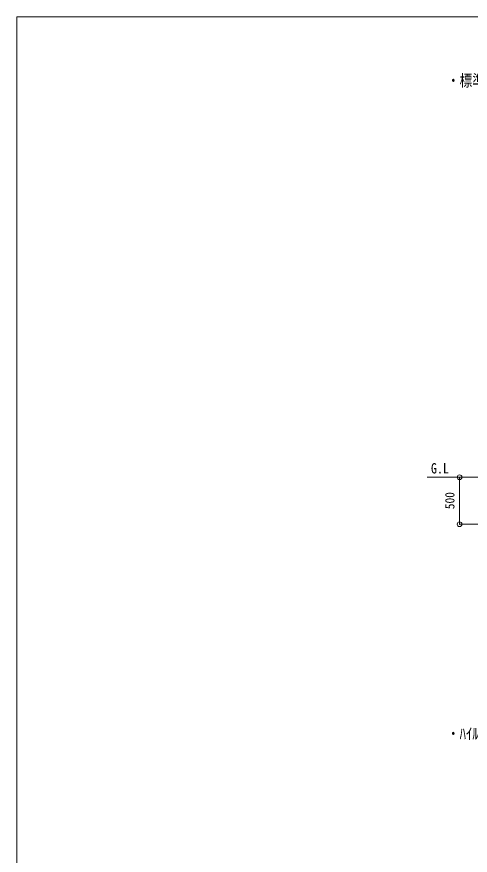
# Model space of a CAD drawing. Units: millimetres at full size, sheet at 1:50; details may follow other scales. Extents: x -14053 to 14053, y -9700 to 9700.
# Drawn here: x -14053 to -9228, y 783 to 9700 of the extents above; entities that cross this region are included whole.
import ezdxf
from ezdxf.enums import TextEntityAlignment as Align

# ---------------------------------------------------------------- set-up
doc = ezdxf.new("R2010")
doc.units = ezdxf.units.MM
doc.header["$LTSCALE"] = 50
doc.header["$PDMODE"] = 32
doc.header["$PDSIZE"] = 50
for name, color, linetype, lineweight in [('0-4_設備', 7, 'Continuous', 9), ('0-6_手摺', 6, 'Continuous', 9), ('0-7_ハッチ', 7, 'Continuous', 9), ('0-8_外構', 6, 'Continuous', 9), ('0-D_記号', 7, 'Continuous', 9), ('F-0_ﾚｲﾔ240', 7, 'Continuous', 9)]:
    doc.layers.add(name, color=color, linetype=linetype, lineweight=lineweight)
doc.styles.add('ＭＳ ゴシック', font='')
doc.styles.get('ＭＳ ゴシック').set_extended_font_data('MS Gothic')

msp = doc.modelspace()

# ---------------------------------------------------------------- linework, layer by layer
at = {"layer": '0-4_設備'}
msp.add_line((-8674.76, 4803.14), (-9687.71, 4803.14), dxfattribs=at)
at = {"layer": '0-6_手摺'}
msp.add_line((-9341.26, 4803.14), (-9341.26, 4303.14), dxfattribs=at)
at = {"layer": '0-8_外構'}
for p, q in [((-9341.26, 4803.14), (-9041.26, 4803.14)), ((-9341.26, 4303.14), (-9041.26, 4303.14))]:
    msp.add_line(p, q, dxfattribs=at)
for p in [(-9341.26, 4803.14), (-9341.26, 4303.14)]:
    msp.add_point(p, dxfattribs=at)
at = {"layer": 'F-0_ﾚｲﾔ240', "color": 5, "lineweight": 5}
for q in [(-14053.43, -9700), (13346.57, 9700)]:
    msp.add_line((-14053.43, 9700), q, dxfattribs=at)

# ---------------------------------------------------------------- texts
at = {"layer": '0-7_ハッチ', "style": 'ＭＳ ゴシック', "width": 0.85}
msp.add_text('G.L', height=110, dxfattribs=at).set_placement((-9645.7, 4809.97), align=Align.BOTTOM_LEFT)
at = {"layer": '0-8_外構', "color": 7, "style": 'ＭＳ ゴシック', "width": 0.9}
msp.add_text('500', height=98.97, rotation=90, dxfattribs=at).set_placement((-9366.26, 4463.14), align=Align.BOTTOM_LEFT)
at = {"layer": '0-D_記号', "style": 'ＭＳ ゴシック', "width": 0.8}
for s, p in [('・標準/ｾﾐﾊｲﾙｰﾌの場合', (-9475.62, 8922.97)), ('・ﾊｲﾙｰﾌの場合', (-9475.62, 1977.35))]:
    msp.add_text(s, height=123.7, dxfattribs=at).set_placement(p, align=Align.BOTTOM_LEFT)

doc.saveas('drawing.dxf')
